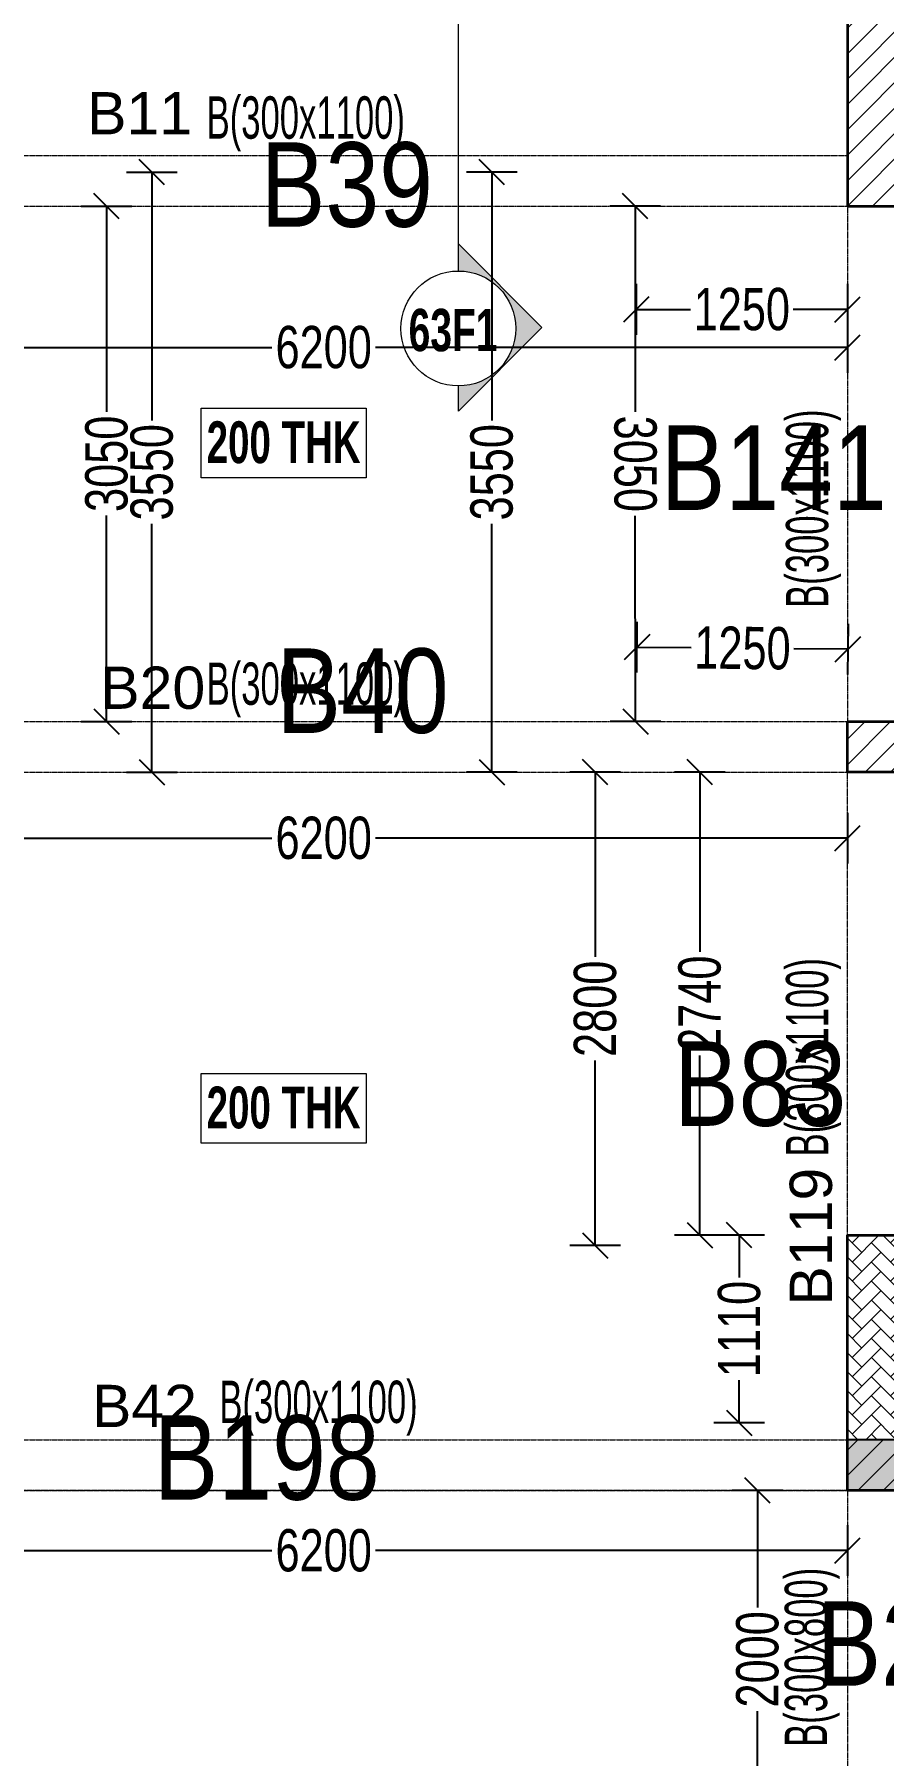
# Model space of a CAD drawing. Header units: millimetres. Extents: x -2 to 69443, y 95 to 32793.
# Drawn here: x 29413 to 34439, y 16221 to 26406 of the extents above; entities that cross this region are included whole.
import ezdxf
from ezdxf.enums import TextEntityAlignment as Align

# ---------------------------------------------------------------- set-up
doc = ezdxf.new("R2010")
doc.units = ezdxf.units.MM
doc.linetypes.add('HIDDEN', pattern=[0.375, 0.25, -0.125])
for name, color, linetype, lineweight in [('A-FLOR-IDEN', 11, 'Continuous', 9), ('G-ANNO-SYMB', 1, 'Continuous', 9), ('S-BEAM', 7, 'Continuous', 18), ('S-BEAM-IDEN', 2, 'Continuous', 9), ('S-COL HATCH', 9, 'Continuous', 0), ('S-COLS', 5, 'Continuous', 35)]:
    doc.layers.add(name, color=color, linetype=linetype, lineweight=lineweight)
for name, color, linetype in [('Abhinav working', 6, 'Continuous'), ('Beam Nos', 7, 'Continuous'), ('changes', 7, 'Continuous')]:
    doc.layers.add(name, color=color, linetype=linetype)
doc.styles.add('Dim.s & Anno.(Misc.)', font='ARIALN.TTF')
doc.styles.add('SC-BBS1', font='SansSerif')
doc.styles.add('SOBHA', font='swisscl.ttf')
doc.styles.add('Swis721 LtCn BT', font='swisscl.ttf', dxfattribs={"width": 0.9, "height": 233.355162})
doc.styles.add('Swis721 LtCn BT_B', font='', dxfattribs={"width": 0.9, "height": 246.918336})
doc.styles.get('Swis721 LtCn BT_B').set_extended_font_data('Swis721 LtCn BT', bold=True)
doc.dimstyles.new('S-100', dxfattribs={"dimscale": 100, "dimtxt": 2.5, "dimasz": 1.5, "dimexe": 1.5, "dimexo": 1.5, "dimgap": 0.1, "dimtad": 0, "dimdec": 0, "dimrnd": 0.0005, "dimzin": 0, "dimdsep": 46, "dimtxsty": 'SOBHA', "dimblk": 'OBLIQUE', "dimcen": 0.09, "dimclrd": 8, "dimclre": 8, "dimclrt": 6, "dimadec": 0, "dimazin": 0, "dimtfac": 1, "dimtdec": 0, "dimtofl": 0, "dimtmove": 0, "dimatfit": 3, "dimfxl": 1.5, "dimfxlon": 1, "dimtolj": 1, "dimtzin": 0, "dimlwd": -1, "dimlwe": -1, "dimarcsym": 0})
pattern_1 = [(45, (-31890644.18, 20635841.75), (-75.1300955, 75.1300955), [])]

# ---------------------------------------------------------------- blocks, each defined once
blk = doc.blocks.new('A$Cebf64a2d')
at = {"layer": 'S-COL HATCH', "transparency": 33554687}
h = blk.add_hatch(dxfattribs=at)
h.set_pattern_fill('ANSI31', color=256, scale=850)
h.set_pattern_definition(pattern_1)
h.paths.add_polyline_path([(31779, 22681), (31379, 22681), (31379, 18875), (31779, 18875)])
h = blk.add_hatch(dxfattribs=at)
h.set_pattern_fill('ANSI31', color=256, scale=850)
h.set_pattern_definition(pattern_1)
h.paths.add_polyline_path([(31379, 15825), (33329, 15825), (33329, 15525), (31379, 15525)])
h = blk.add_hatch(dxfattribs=at)
h.set_pattern_fill('ANSI31', color=256, scale=850)
h.set_pattern_definition(pattern_1)
h.paths.add_polyline_path([(34459, 12785), (34159, 12785), (34159, 11575), (31379, 11575), (31379, 11275), (34459, 11275)])
at = {"layer": 'changes'}
blk.add_line((31379, 11575), (31379, 11275), dxfattribs=at)
at = {"layer": 'changes', "elevation": 0}
blk.add_lwpolyline([(34459, 12785), (34159, 12785), (34159, 11575), (31379, 11575), (31379, 11275), (34459, 11275)], close=True, dxfattribs=at)
at = {"layer": 'S-COLS', "elevation": 0}
for points in [[(31779, 23515), (31379, 23515), (31379, 18875), (31779, 18875)], [(31379, 15825), (33329, 15825), (33329, 15525), (31379, 15525)], [(37359, 14335), (37359, 11275), (31379, 11275), (31379, 12785), (34459, 12785), (34459, 11575), (37059, 11575), (37059, 14335), (37359, 14335)]]:
    blk.add_lwpolyline(points, close=True, dxfattribs=at)
blk = doc.blocks.new('A$C2f35dc8c')
at = {"layer": 'S-COL HATCH'}
h = blk.add_hatch(dxfattribs=at)
h.set_pattern_fill('AR-HBONE', color=256, scale=20)
h.set_pattern_definition([(45, (-31792792.494, 20735559.75), (0, 113.13708499), [240, -80]), (135, (-31792735.926, 20735616.32), (9e-15, 113.13708499), [240, -80])])
h.paths.add_polyline_path([(31779, 12485), (31779, 11575), (31779, 11575), (31779, 11575), (31379, 11575), (31379, 12785), (34159, 12785), (34159, 12485), (34159, 12485)])
at = {"layer": 'S-COL HATCH', "transparency": 33554687}
h = blk.add_hatch(color=256, dxfattribs=at)
h.dxf.hatch_style = 1
h.paths.add_polyline_path([(34459, 12785), (34159, 12785), (34159, 11575), (31379, 11575), (31379, 11275), (34459, 11275)])
at = {"layer": 'changes'}
blk.add_line((31379, 11575, 0), (31379, 11275, 0), dxfattribs=at)
at = {"layer": 'changes', "elevation": 0}
blk.add_lwpolyline([(34459, 12785), (34159, 12785), (34159, 11575), (31379, 11575), (31379, 11275), (34459, 11275)], close=True, dxfattribs=at)
at = {"layer": 'S-COLS', "elevation": 0}
blk.add_lwpolyline([(37359, 14335), (37359, 11275), (31379, 11275), (31379, 12785), (34459, 12785), (34459, 11575), (37059, 11575), (37059, 14335), (37359, 14335)], close=True, dxfattribs=at)
blk = doc.blocks.new('Section - TL1-6743896-11TH FLOOR LVL')
at = {"layer": 'G-ANNO-SYMB'}
h = blk.add_hatch(color=8, dxfattribs=at)
edge = h.paths.add_edge_path()
edge.add_line((-9.4, 0), (-10.9, 0))
edge.add_line((-10.9, 0), (-5.94, 4.95))
edge.add_line((-5.94, 4.95), (-0.99, 0))
edge.add_line((-0.99, 0), (-2.6, 0))
edge.add_arc((-6, 0), 3.4, 0, 180)
at = {"layer": 'G-ANNO-SYMB', "color": 5}
for p, q in [((-5.94, 4.95), (-10.9, 0)), ((-0.99, 0), (-5.94, 4.95)), ((-10.9, 0), (-9.4, 0)), ((-2.6, 0), (4.24, 0)), ((-2.6, 0), (-0.99, 0))]:
    blk.add_line(p, q, dxfattribs=at)
at = {"layer": 'G-ANNO-SYMB'}
blk.add_arc((-6, 0), 3.4, 360, 180, dxfattribs=at)
at = {"layer": 'G-ANNO-SYMB', "color": 5}
for start, end in [(0, 180), (180, 0)]:
    blk.add_arc((-6, 0), 3.4, start, end, dxfattribs=at)
blk = doc.blocks.new('_OBLIQUE')
at = {"color": 0, "linetype": 'ByBlock'}
blk.add_line((-0.5, -0.5), (0.5, 0.5), dxfattribs=at)
blk = doc.blocks.new('*D383')
at = {"layer": 'Abhinav working', "color": 8, "transparency": 16777216}
for p, q in [((33735, 19300), (33435, 19300)), ((33585, 19300), (33585, 19049)), ((33585, 18190), (33585, 18442)), ((33735, 18190), (33435, 18190))]:
    blk.add_line(p, q, dxfattribs=at)
at = {"layer": 'Defpoints', "color": 0, "transparency": 16777216}
for p in [(34225, 19300), (33585, 18190), (34225, 18190)]:
    blk.add_point(p, dxfattribs=at)
at = {"layer": 'Abhinav working', "color": 8, "transparency": 16777216, "xscale": 150, "yscale": 150, "zscale": 150}
for p, rotation in [((33585, 19300), 90), ((33585, 18190), 270)]:
    blk.add_blockref('_OBLIQUE', p, dxfattribs=dict(at, rotation=rotation))
at = {"layer": 'Abhinav working', "color": 6, "transparency": 16777216, "insert": (33585, 18745), "char_height": 250, "attachment_point": 5, "rotation": 90, "style": 'SOBHA'}
blk.add_mtext('\\A1;1110', dxfattribs=at)
blk = doc.blocks.new('*D435')
at = {"layer": 'Abhinav working', "color": 8, "transparency": 16777216}
for p, q in [((28025, 24704), (28025, 24404)), ((34225, 24704), (34225, 24404)), ((28025, 24554), (30818, 24554)), ((34225, 24554), (31432, 24554))]:
    blk.add_line(p, q, dxfattribs=at)
at = {"layer": 'Defpoints', "color": 0, "transparency": 16777216}
for p in [(28025, 25340), (34225, 25340), (34225, 24554)]:
    blk.add_point(p, dxfattribs=at)
at = {"layer": 'Abhinav working', "color": 8, "transparency": 16777216, "xscale": 150, "yscale": 150, "zscale": 150, "rotation": 180}
blk.add_blockref('_OBLIQUE', (28025, 24554), dxfattribs=at)
at = {"layer": 'Abhinav working', "color": 8, "transparency": 16777216, "xscale": 150, "yscale": 150, "zscale": 150}
blk.add_blockref('_OBLIQUE', (34225, 24554), dxfattribs=at)
at = {"layer": 'Abhinav working', "color": 6, "transparency": 16777216, "insert": (31125, 24554), "char_height": 250, "attachment_point": 5, "style": 'SOBHA'}
blk.add_mtext('\\A1;6200', dxfattribs=at)
blk = doc.blocks.new('*D436')
at = {"layer": 'Abhinav working', "color": 8, "transparency": 16777216}
for p, q in [((28025, 17584), (28025, 17284)), ((34225, 17584), (34225, 17284)), ((28025, 17434), (30818, 17434)), ((34225, 17434), (31432, 17434))]:
    blk.add_line(p, q, dxfattribs=at)
at = {"layer": 'Defpoints', "color": 0, "transparency": 16777216}
for p in [(28025, 17790), (34225, 17790), (34225, 17434)]:
    blk.add_point(p, dxfattribs=at)
at = {"layer": 'Abhinav working', "color": 8, "transparency": 16777216, "xscale": 150, "yscale": 150, "zscale": 150, "rotation": 180}
blk.add_blockref('_OBLIQUE', (28025, 17434), dxfattribs=at)
at = {"layer": 'Abhinav working', "color": 8, "transparency": 16777216, "xscale": 150, "yscale": 150, "zscale": 150}
blk.add_blockref('_OBLIQUE', (34225, 17434), dxfattribs=at)
at = {"layer": 'Abhinav working', "color": 6, "transparency": 16777216, "insert": (31125, 17434), "char_height": 250, "attachment_point": 5, "style": 'SOBHA'}
blk.add_mtext('\\A1;6200', dxfattribs=at)
blk = doc.blocks.new('*D439')
at = {"layer": 'Abhinav working', "color": 8, "transparency": 16777216}
for p, q in [((33843, 17790), (33543, 17790)), ((33693, 17790), (33693, 17097)), ((33693, 15790), (33693, 16484)), ((33843, 15790), (33543, 15790))]:
    blk.add_line(p, q, dxfattribs=at)
at = {"layer": 'Defpoints', "color": 0, "transparency": 16777216}
for p in [(33693, 17790), (34225, 17790), (34225, 15790)]:
    blk.add_point(p, dxfattribs=at)
at = {"layer": 'Abhinav working', "color": 8, "transparency": 16777216, "xscale": 150, "yscale": 150, "zscale": 150}
for p, rotation in [((33693, 17790), 90), ((33693, 15790), 270)]:
    blk.add_blockref('_OBLIQUE', p, dxfattribs=dict(at, rotation=rotation))
at = {"layer": 'Abhinav working', "color": 6, "transparency": 16777216, "insert": (33693, 16790), "char_height": 250, "attachment_point": 5, "rotation": 90, "style": 'SOBHA'}
blk.add_mtext('\\A1;2000', dxfattribs=at)
blk = doc.blocks.new('*D301')
at = {"layer": 'Abhinav working', "color": 8, "transparency": 16777216}
for p, q in [((33118, 25390), (32818, 25390)), ((32968, 25390), (32968, 24172)), ((32970, 22340), (32969, 23558)), ((33120, 22340), (32820, 22340))]:
    blk.add_line(p, q, dxfattribs=at)
at = {"layer": 'Defpoints', "color": 0, "transparency": 16777216}
for p in [(32968, 25390), (34223, 25390), (34225, 22340)]:
    blk.add_point(p, dxfattribs=at)
at = {"layer": 'Abhinav working', "color": 8, "transparency": 16777216, "xscale": 150, "yscale": 150, "zscale": 150}
for p, rotation in [((32968, 25390), 90.03387813724557), ((32970, 22340), 270.0338781372455)]:
    blk.add_blockref('_OBLIQUE', p, dxfattribs=dict(at, rotation=rotation))
at = {"layer": 'Abhinav working', "color": 6, "transparency": 16777216, "insert": (32969, 23865), "char_height": 250, "attachment_point": 5, "rotation": 270.0339, "style": 'SOBHA'}
blk.add_mtext('\\A1;3050', dxfattribs=at)
blk = doc.blocks.new('*D303')
at = {"layer": 'Abhinav working', "color": 8, "transparency": 16777216}
for p, q in [((32882, 22040), (32582, 22040)), ((32732, 22040), (32732, 20947)), ((32732, 19240), (32732, 20334)), ((32882, 19240), (32582, 19240))]:
    blk.add_line(p, q, dxfattribs=at)
at = {"layer": 'Defpoints', "color": 0, "transparency": 16777216}
for p in [(34225, 22040), (32732, 19240), (34225, 19240)]:
    blk.add_point(p, dxfattribs=at)
at = {"layer": 'Abhinav working', "color": 8, "transparency": 16777216, "xscale": 150, "yscale": 150, "zscale": 150}
for p, rotation in [((32732, 22040), 90), ((32732, 19240), 270)]:
    blk.add_blockref('_OBLIQUE', p, dxfattribs=dict(at, rotation=rotation))
at = {"layer": 'Abhinav working', "color": 6, "transparency": 16777216, "insert": (32732, 20640), "char_height": 250, "attachment_point": 5, "rotation": 90, "style": 'SOBHA'}
blk.add_mtext('\\A1;2800', dxfattribs=at)
blk = doc.blocks.new('*D253')
at = {"layer": 'Abhinav working', "color": 8, "transparency": 16777216}
for p, q in [((29958, 25590), (30258, 25590)), ((30108, 25590), (30108, 24122)), ((30108, 22040), (30108, 23509)), ((29958, 22040), (30258, 22040))]:
    blk.add_line(p, q, dxfattribs=at)
at = {"layer": 'Defpoints', "color": 0, "transparency": 16777216}
for p in [(29475, 25590), (30108, 25590), (29475, 22040)]:
    blk.add_point(p, dxfattribs=at)
at = {"layer": 'Abhinav working', "color": 8, "transparency": 16777216, "xscale": 150, "yscale": 150, "zscale": 150}
for p, rotation in [((30108, 25590), 90), ((30108, 22040), 270)]:
    blk.add_blockref('_OBLIQUE', p, dxfattribs=dict(at, rotation=rotation))
at = {"layer": 'Abhinav working', "color": 6, "transparency": 16777216, "insert": (30108, 23815), "char_height": 250, "attachment_point": 5, "rotation": 90, "style": 'SOBHA'}
blk.add_mtext('\\A1;3550', dxfattribs=at)
blk = doc.blocks.new('*D256')
at = {"layer": 'Abhinav working', "color": 8, "transparency": 16777216}
for p, q in [((32270, 25590), (31970, 25590)), ((32120, 25590), (32120, 24122)), ((32120, 22040), (32120, 23509)), ((32270, 22040), (31970, 22040))]:
    blk.add_line(p, q, dxfattribs=at)
at = {"layer": 'Defpoints', "color": 0, "transparency": 16777216}
for p in [(32120, 25590), (32775, 25590), (32775, 22040)]:
    blk.add_point(p, dxfattribs=at)
at = {"layer": 'Abhinav working', "color": 8, "transparency": 16777216, "xscale": 150, "yscale": 150, "zscale": 150}
for p, rotation in [((32120, 25590), 90), ((32120, 22040), 270)]:
    blk.add_blockref('_OBLIQUE', p, dxfattribs=dict(at, rotation=rotation))
at = {"layer": 'Abhinav working', "color": 6, "transparency": 16777216, "insert": (32120, 23815), "char_height": 250, "attachment_point": 5, "rotation": 90, "style": 'SOBHA'}
blk.add_mtext('\\A1;3550', dxfattribs=at)
blk = doc.blocks.new('*D257')
at = {"layer": 'Abhinav working', "color": 8, "transparency": 16777216}
for p, q in [((32975, 24929), (32975, 24629)), ((34225, 24929), (34225, 24629)), ((32975, 24779), (33296, 24779)), ((34225, 24779), (33904, 24779))]:
    blk.add_line(p, q, dxfattribs=at)
at = {"layer": 'Defpoints', "color": 0, "transparency": 16777216}
for p in [(32975, 25590), (34225, 25590), (34225, 24779)]:
    blk.add_point(p, dxfattribs=at)
at = {"layer": 'Abhinav working', "color": 8, "transparency": 16777216, "xscale": 150, "yscale": 150, "zscale": 150, "rotation": 180}
blk.add_blockref('_OBLIQUE', (32975, 24779), dxfattribs=at)
at = {"layer": 'Abhinav working', "color": 8, "transparency": 16777216, "xscale": 150, "yscale": 150, "zscale": 150}
blk.add_blockref('_OBLIQUE', (34225, 24779), dxfattribs=at)
at = {"layer": 'Abhinav working', "color": 6, "transparency": 16777216, "insert": (33600, 24779), "char_height": 250, "attachment_point": 5, "style": 'SOBHA'}
blk.add_mtext('\\A1;1250', dxfattribs=at)
blk = doc.blocks.new('*D258')
at = {"layer": 'Abhinav working', "color": 8, "transparency": 16777216}
for p, q in [((32978, 22630), (32981, 22930)), ((34228, 22618), (34231, 22918)), ((32979, 22780), (33301, 22777)), ((34229, 22768), (33908, 22771))]:
    blk.add_line(p, q, dxfattribs=at)
at = {"layer": 'Defpoints', "color": 0, "transparency": 16777216}
for p in [(34229, 22768), (32975, 22341), (34225, 22328)]:
    blk.add_point(p, dxfattribs=at)
at = {"layer": 'Abhinav working', "color": 8, "transparency": 16777216, "xscale": 150, "yscale": 150, "zscale": 150}
for p, rotation in [((32979, 22780), 179.4360090093464), ((34229, 22768), 359.4360090093464)]:
    blk.add_blockref('_OBLIQUE', p, dxfattribs=dict(at, rotation=rotation))
at = {"layer": 'Abhinav working', "color": 6, "transparency": 16777216, "insert": (33604, 22774), "char_height": 250, "attachment_point": 5, "rotation": 359.436, "style": 'SOBHA'}
blk.add_mtext('\\A1;1250', dxfattribs=at)
blk = doc.blocks.new('*D261')
at = {"layer": 'Abhinav working', "color": 8, "transparency": 16777216}
for p, q in [((33501, 22040), (33201, 22040)), ((33351, 22040), (33351, 20977)), ((33351, 19300), (33351, 20364)), ((33501, 19300), (33201, 19300))]:
    blk.add_line(p, q, dxfattribs=at)
at = {"layer": 'Defpoints', "color": 0, "transparency": 16777216}
for p in [(33351, 22040), (34225, 22040), (34225, 19300)]:
    blk.add_point(p, dxfattribs=at)
at = {"layer": 'Abhinav working', "color": 8, "transparency": 16777216, "xscale": 150, "yscale": 150, "zscale": 150}
for p, rotation in [((33351, 22040), 90), ((33351, 19300), 270)]:
    blk.add_blockref('_OBLIQUE', p, dxfattribs=dict(at, rotation=rotation))
at = {"layer": 'Abhinav working', "color": 6, "transparency": 16777216, "insert": (33351, 20670), "char_height": 250, "attachment_point": 5, "rotation": 90, "style": 'SOBHA'}
blk.add_mtext('\\A1;2740', dxfattribs=at)
blk = doc.blocks.new('*D268')
at = {"layer": 'Abhinav working', "color": 8, "transparency": 16777216}
for p, q in [((29690, 25390), (29990, 25390)), ((29840, 25390), (29840, 24172)), ((29840, 22340), (29840, 23559)), ((29690, 22340), (29990, 22340))]:
    blk.add_line(p, q, dxfattribs=at)
at = {"layer": 'Defpoints', "color": 0, "transparency": 16777216}
for p in [(29475, 25390), (29475, 22340, 0), (29840, 22340)]:
    blk.add_point(p, dxfattribs=at)
at = {"layer": 'Abhinav working', "color": 8, "transparency": 16777216, "xscale": 150, "yscale": 150, "zscale": 150}
for p, rotation in [((29840, 25390), 90), ((29840, 22340), 270)]:
    blk.add_blockref('_OBLIQUE', p, dxfattribs=dict(at, rotation=rotation))
at = {"layer": 'Abhinav working', "color": 6, "transparency": 16777216, "insert": (29840, 23865), "char_height": 250, "attachment_point": 5, "rotation": 90, "style": 'SOBHA'}
blk.add_mtext('\\A1;3050', dxfattribs=at)
blk = doc.blocks.new('*D269')
at = {"layer": 'Abhinav working', "color": 8, "transparency": 16777216}
for p, q in [((28025, 21800), (28025, 21500)), ((34225, 21800), (34225, 21500)), ((28025, 21650), (30818, 21650)), ((34225, 21650), (31432, 21650))]:
    blk.add_line(p, q, dxfattribs=at)
at = {"layer": 'Defpoints', "color": 0, "transparency": 16777216}
for p in [(28025, 22040, 0), (34225, 22040), (34225, 21650)]:
    blk.add_point(p, dxfattribs=at)
at = {"layer": 'Abhinav working', "color": 8, "transparency": 16777216, "xscale": 150, "yscale": 150, "zscale": 150, "rotation": 180}
blk.add_blockref('_OBLIQUE', (28025, 21650), dxfattribs=at)
at = {"layer": 'Abhinav working', "color": 8, "transparency": 16777216, "xscale": 150, "yscale": 150, "zscale": 150}
blk.add_blockref('_OBLIQUE', (34225, 21650), dxfattribs=at)
at = {"layer": 'Abhinav working', "color": 6, "transparency": 16777216, "insert": (31125, 21650), "char_height": 250, "attachment_point": 5, "style": 'SOBHA'}
blk.add_mtext('\\A1;6200', dxfattribs=at)

msp = doc.modelspace()

# ---------------------------------------------------------------- linework, layer by layer
at = {"layer": 'A-FLOR-IDEN', "color": 8, "flags": 128}
for points in [[(31376.5, 24194), (31376.5, 23782.2), (30399, 23782.2), (30399, 24194)], [(31376.5, 20257.5), (31376.5, 19845.7), (30399, 19845.7), (30399, 20257.5)]]:
    msp.add_lwpolyline(points, close=True, dxfattribs=at)
at = {"layer": 'G-ANNO-SYMB'}
msp.add_line((31922.1, 25265.8), (31922.1, 29070), dxfattribs=at)
at = {"layer": 'S-BEAM', "linetype": 'HIDDEN'}
for p, q in [((28025.1, 25689.7), (34225.1, 25689.7)), ((28025.1, 25389.7), (34225.1, 25389.7)), ((34225.1, 25389.7), (34225.1, 22339.7)), ((28025.1, 22339.7), (34225.1, 22339.7)), ((28025.1, 22039.7), (34225.1, 22039.7)), ((34225.1, 19099.7), (34225.1, 22039.7)), ((28025.1, 18089.7), (34225.1, 18089.7)), ((28025.1, 17789.7), (34225.1, 17789.7)), ((34225.1, 17789.7), (28025.1, 17789.7)), ((34225.1, 17789.7), (34225.1, 15789.7))]:
    msp.add_line(p, q, dxfattribs=at)

# ---------------------------------------------------------------- block references
at = {"layer": 'changes'}
for name in ['A$C2f35dc8c', 'A$Cebf64a2d']:
    msp.add_blockref(name, (2845.7, 6514.5), dxfattribs=at)
at = {"layer": 'G-ANNO-SYMB', "extrusion": (0, 0, -1), "xscale": 99.99999999999991, "yscale": 99.99999999999991, "zscale": 99.99999999999991, "rotation": 90.0000000000003}
msp.add_blockref('Section - TL1-6743896-11TH FLOOR LVL', (-31922.1, 25265.8), dxfattribs=at)

# ---------------------------------------------------------------- texts
at = {"layer": 'A-FLOR-IDEN', "color": 1, "char_height": 246.92, "width": 1155, "attachment_point": 2, "line_spacing_factor": 0.964267, "style": 'Swis721 LtCn BT_B'}
for insert in [(30887.8, 24115.9), (30887.8, 20179.4)]:
    msp.add_mtext('200 THK', dxfattribs=dict(at, insert=insert))
at = {"layer": 'Abhinav working', "char_height": 500, "attachment_point": 1, "style": 'Dim.s & Anno.(Misc.)'}
for s, insert in [('B39', (30752.8, 25767.6, 0)), ('B141', (33120.5, 24092.1, 0)), ('B40', (30845.5, 22772.4, 0)), ('B83', (33199.1, 20447.2, 0)), ('B198^I', (30119.2, 18234.8, 0)), ('B201', (34042.6, 17133.7, 0))]:
    msp.add_mtext_dynamic_manual_height_columns(s, width=21149.247, gutter_width=5423.5, heights=[0], dxfattribs=dict(at, insert=insert))
at = {"layer": 'Beam Nos', "style": 'SC-BBS1'}
for s, p in [('B11', (30035.3, 25739.6)), ('B20', (30113, 22339.9)), ('B42', (30064.2, 18089.7))]:
    msp.add_text(s, height=250, dxfattribs=at).set_placement(p, align=Align.BOTTOM_CENTER)
msp.add_text('B119', height=250, rotation=90, dxfattribs=at).set_placement((34208.5, 19291.5, 0), align=Align.BOTTOM_CENTER)
at = {"layer": 'G-ANNO-SYMB', "insert": (31627.7, 24781.8), "char_height": 250, "width": 707.088, "attachment_point": 1, "style": 'Swis721 LtCn BT_B'}
msp.add_mtext('63F1', dxfattribs=at)
at = {"layer": 'S-BEAM-IDEN', "style": 'Swis721 LtCn BT', "width": 0.8}
for s, rotation, p in [('B(300x1100)', 360, (30431.9, 25789.1)), ('B(300x1100)', 90, (34111.3, 23012.3)), ('B(300x1100)', 360, (30431.9, 22439.1)), ('B(300x1100)', 90, (34111.3, 19766.3)), ('B(300x1100)', 360, (30507.3, 18189.1)), ('B(300x800)', 90, (34104.2, 16272.2))]:
    msp.add_text(s, height=250, rotation=rotation, dxfattribs=at).set_placement(p)

# ---------------------------------------------------------------- dimensions: what is measured, and where the dimension line sits
at = {"layer": 'Abhinav working', "color": 3}
for base, p1, p2, picture, middle in [((30107.8, 25590.4, 0), (29475.1, 22040.4, 0), (29475.1, 25590.4, 0), '*D253', (30107.8, 23815.4, 0)), ((32119.6, 25590.4, 0), (32775.1, 22040.4, 0), (32775.1, 25590.4, 0), '*D256', (32119.6, 23815.4, 0)), ((29840.1, 22340.4, 0), (29475.1, 25390.4, 0), (29475.1, 22340.4, 0), '*D268', (29840.1, 23865.4, 0)), ((33350.6, 22040.4, 0), (34225.1, 19300.4, 0), (34225.1, 22040.4, 0), '*D261', (33350.6, 20670.4, 0))]:
    dim = msp.add_linear_dim(base=base, p1=p1, p2=p2, angle=90, dimstyle='S-100', dxfattribs=at)
    dim.commit()
    dim.dimension.update_dxf_attribs({"geometry": picture, "text_midpoint": middle})
dim = msp.add_linear_dim(base=(34225.1, 24778.8, 0), p1=(32975.1, 25590.4, 0), p2=(34225.1, 25590.4, 0), dimstyle='S-100', dxfattribs=at)
dim.commit()
dim.dimension.update_dxf_attribs({"geometry": '*D257', "text_midpoint": (33600.1, 24778.8, 0)})
for p1, p2, distance, picture, middle in [((34225.1, 22340.4, 0), (34223.3, 25390.4, 0), 1255.5, '*D301', (32968.7, 23864.7, 0)), ((32975.1, 22340.6, 0), (34225.1, 22328.3, 0), 439.4, '*D258', (33604.4, 22773.9, 0)), ((34225.1, 22040.4, 0), (34225.1, 19240.4, 0), -1492.6, '*D303', (32732.5, 20640.4, 0)), ((28025, 22040.4, 0), (34225.1, 22040.4, 0), -390, '*D269', (31125.1, 21650.4, 0))]:
    dim = msp.add_aligned_dim(p1=p1, p2=p2, distance=distance, dimstyle='S-100', dxfattribs=at)
    dim.commit()
    dim.dimension.update_dxf_attribs({"geometry": picture, "text_midpoint": middle})
at = {"layer": 'Abhinav working'}
dim = msp.add_aligned_dim(p1=(28025.1, 25340.4, 0), p2=(34225.1, 25340.4, 0), distance=-786.3, dimstyle='S-100', dxfattribs=at)
dim.commit()
dim.dimension.update_dxf_attribs({"geometry": '*D435', "text_midpoint": (31125.1, 24554.1, 0)})
for base, p1, p2, picture, middle in [((33585.4, 18190.4, 0), (34225.1, 19300.4, 0), (34225.1, 18190.4, 0), '*D383', (33585.4, 18745.4, 0)), ((33692.5, 17790.4, 0), (34225.1, 15790.4, 0), (34225.1, 17790.4, 0), '*D439', (33692.5, 16790.4, 0))]:
    dim = msp.add_linear_dim(base=base, p1=p1, p2=p2, angle=90, dimstyle='S-100', dxfattribs=at)
    dim.commit()
    dim.dimension.update_dxf_attribs({"geometry": picture, "text_midpoint": middle})
dim = msp.add_linear_dim(base=(34225.1, 17434.3, 0), p1=(28025.1, 17790.4, 0), p2=(34225.1, 17790.4, 0), dimstyle='S-100', dxfattribs=at)
dim.commit()
dim.dimension.update_dxf_attribs({"geometry": '*D436', "text_midpoint": (31125.1, 17434.3, 0)})

doc.saveas('drawing.dxf')
